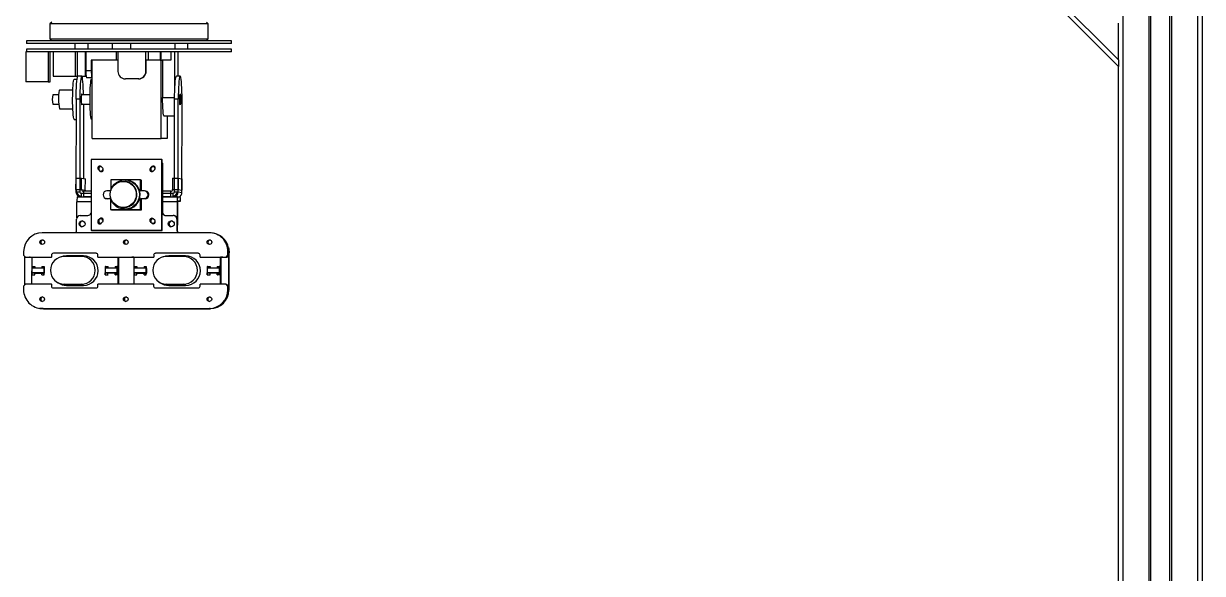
# Model space of a CAD drawing. Header units: millimetres. Extents: x 0 to 597, y 0 to 420.
# Drawn here: x 174.5 to 216.66, y 290.13 to 309.8 of the extents above; entities that cross this region are included whole.
import ezdxf

# ---------------------------------------------------------------- set-up
doc = ezdxf.new("R2010")
doc.units = ezdxf.units.MM

msp = doc.modelspace()

# ---------------------------------------------------------------- linework, layer by layer
at = {"color": 8, "linetype": 'Continuous', "lineweight": 25}
for p, q in [((213.824, 271.555), (213.824, 334.388)), ((216.491, 271.555), (216.491, 334.388)), ((179.467, 307.155), (179.896, 307.155)), ((176.552, 303.6), (176.567, 303.597)), ((176.636, 303.6), (176.651, 303.597)), ((179.759, 303.6), (179.774, 303.597)), ((179.843, 303.6), (179.858, 303.597)), ((176.915, 303.417), (176.403, 303.417)), ((179.991, 303.417), (179.46, 303.417)), ((175.504, 301.512), (175.494, 301.514)), ((175.561, 301.581), (175.571, 301.579)), ((177.099, 301.579), (177.089, 301.581)), ((179.159, 301.512), (179.149, 301.514)), ((179.215, 301.581), (179.225, 301.579)), ((180.754, 301.579), (180.744, 301.581)), ((175.493, 300.407), (175.503, 300.406)), ((179.147, 300.407), (179.158, 300.406))]:
    msp.add_line(p, q, dxfattribs=at)
at = {"color": 7, "linetype": 'Continuous', "lineweight": 25}
for p, q in [((214.751, 271.555), (214.751, 334.388)), ((214.817, 271.555), (214.817, 334.388)), ((215.497, 271.555), (215.497, 334.388)), ((215.564, 271.555), (215.564, 334.388)), ((216.657, 271.555), (216.657, 334.388)), ((213.657, 308.267), (190.536, 331.388)), ((213.657, 308.502), (190.772, 331.388)), ((175.502, 309.855), (175.435, 309.788)), ((175.435, 309.788), (175.435, 309.255)), ((180.876, 309.788), (175.435, 309.788)), ((181.102, 309.788), (180.876, 309.788)), ((181.102, 309.788), (181.035, 309.855)), ((181.102, 309.255), (181.102, 309.788)), ((213.657, 308.502), (213.657, 309.813)), ((174.602, 309.188), (174.602, 309.088)), ((180.861, 309.188), (174.602, 309.188)), ((180.861, 309.088), (174.602, 309.088)), ((175.435, 309.255), (175.502, 309.188)), ((175.435, 309.255), (180.876, 309.255)), ((176.335, 309.088), (176.335, 308.888)), ((176.801, 308.888), (176.801, 309.088)), ((177.666, 309.088), (177.666, 308.888)), ((178.333, 308.888), (178.333, 309.088)), ((178.335, 308.888), (178.335, 309.088)), ((179.902, 309.088), (179.902, 308.888)), ((180.369, 308.888), (180.369, 309.088)), ((181.935, 309.188), (180.861, 309.188)), ((181.935, 309.088), (180.861, 309.088)), ((180.876, 309.255), (181.102, 309.255)), ((181.035, 309.188), (181.102, 309.255)), ((181.935, 309.088), (181.935, 309.188)), ((174.603, 308.788), (174.581, 308.788)), ((174.581, 308.788), (174.581, 307.721)), ((174.602, 308.888), (174.602, 308.788)), ((177.973, 308.888), (174.602, 308.888)), ((175.56, 308.788), (174.603, 308.788)), ((175.379, 308.788), (175.379, 307.721)), ((175.443, 307.721), (175.443, 308.788)), ((175.56, 308.788), (175.56, 307.921)), ((175.568, 308.788), (175.56, 308.788)), ((177.973, 308.788), (175.568, 308.788)), ((176.357, 307.921), (176.357, 308.788)), ((176.421, 307.921), (176.421, 308.788)), ((176.709, 307.921), (176.709, 308.788)), ((176.72, 308.788), (176.72, 308.121)), ((177.816, 308.488), (177.816, 308.788)), ((177.872, 308.788), (177.872, 308.088)), ((181.935, 308.888), (177.973, 308.888)), ((181.935, 308.788), (177.973, 308.788)), ((178.868, 308.088), (178.868, 308.788)), ((178.874, 308.488), (178.874, 308.788)), ((178.946, 308.788), (178.946, 308.488)), ((179.378, 308.788), (179.378, 308.488)), ((179.407, 308.788), (179.407, 308.488)), ((179.766, 308.788), (179.766, 308.488)), ((179.899, 308.788), (179.899, 307.356)), ((180.013, 308.788), (180.013, 307.921)), ((181.935, 308.788), (181.935, 308.888)), ((176.919, 308.488), (176.919, 308.121)), ((177.816, 308.488), (176.919, 308.488)), ((176.953, 305.688), (176.953, 308.488)), ((177.872, 308.488), (177.816, 308.488)), ((178.946, 308.488), (178.874, 308.488)), ((178.88, 308.088), (178.88, 308.488)), ((179.378, 308.488), (178.946, 308.488)), ((179.378, 308.488), (179.378, 308.488)), ((179.378, 308.488), (179.411, 308.488)), ((179.411, 305.688), (179.411, 308.488)), ((179.411, 308.488), (179.452, 308.488)), ((179.766, 308.488), (179.452, 308.488)), ((179.467, 308.488), (179.467, 307.155)), ((213.657, 308.502), (213.657, 308.267)), ((213.657, 271.555), (213.657, 308.267)), ((175.56, 307.921), (176.357, 307.921)), ((176.407, 307.805), (176.308, 307.805)), ((176.357, 307.921), (176.421, 307.921)), ((176.421, 307.921), (176.441, 307.921)), ((176.574, 307.921), (176.441, 307.921)), ((176.574, 307.921), (176.709, 307.921)), ((176.709, 307.921), (176.727, 307.921)), ((176.72, 308.121), (176.919, 308.121)), ((176.941, 307.855), (176.741, 307.855)), ((176.953, 307.821), (176.933, 307.821)), ((176.953, 307.855), (176.941, 307.855)), ((178.603, 307.821), (178.138, 307.821)), ((178.614, 307.821), (178.603, 307.821)), ((178.868, 308.088), (178.88, 308.088)), ((180.096, 307.921), (179.963, 307.921)), ((175.379, 307.721), (174.581, 307.721)), ((175.379, 307.721), (175.443, 307.721)), ((175.77, 307.411), (175.777, 307.421)), ((176.257, 307.421), (175.777, 307.421)), ((175.753, 307.255), (175.537, 307.255)), ((176.374, 307.099), (176.37, 303.782)), ((176.507, 307.099), (176.374, 307.099)), ((176.507, 307.099), (176.503, 303.782)), ((176.875, 307.255), (176.565, 307.255)), ((179.892, 303.782), (179.896, 307.099)), ((180.029, 307.099), (179.896, 307.099)), ((180.025, 303.782), (180.029, 307.099)), ((180.159, 303.759), (180.163, 307.076)), ((175.537, 306.921), (175.753, 306.921)), ((175.777, 306.755), (176.257, 306.755)), ((176.565, 306.921), (176.875, 306.921)), ((176.641, 306.921), (176.638, 304.255)), ((176.308, 306.371), (176.373, 306.371)), ((176.933, 306.355), (176.953, 306.355)), ((179.895, 306.488), (179.521, 306.488)), ((179.637, 306.488), (179.637, 305.688)), ((176.953, 305.688), (179.411, 305.688)), ((179.637, 305.688), (179.411, 305.688)), ((176.917, 304.936), (176.914, 302.403)), ((179.442, 304.936), (176.917, 304.936)), ((179.439, 302.403), (179.442, 304.936)), ((179.442, 304.936), (179.451, 304.935)), ((179.448, 302.402), (179.451, 304.935)), ((177.171, 304.577), (177.223, 304.525)), ((177.18, 304.575), (177.171, 304.577)), ((177.174, 304.601), (177.178, 304.578)), ((177.18, 304.575), (177.231, 304.524)), ((177.231, 304.524), (177.223, 304.525)), ((177.326, 304.629), (177.275, 304.681)), ((179.084, 304.681), (179.032, 304.629)), ((179.04, 304.627), (179.032, 304.629)), ((179.038, 304.624), (179.035, 304.601)), ((179.092, 304.679), (179.04, 304.627)), ((179.092, 304.679), (179.084, 304.681)), ((179.135, 304.525), (179.187, 304.577)), ((179.45, 304.801), (179.449, 303.068)), ((179.461, 304.8), (179.45, 304.801)), ((179.461, 304.8), (179.459, 303.066)), ((176.37, 303.866), (176.371, 304.266)), ((176.371, 304.266), (176.57, 304.266)), ((176.57, 303.866), (176.57, 304.266)), ((176.57, 304.266), (176.705, 304.243)), ((176.704, 303.843), (176.705, 304.243)), ((177.611, 304.209), (177.611, 303.823)), ((178.674, 304.209), (177.611, 304.209)), ((178.164, 304.146), (178.14, 304.15)), ((178.23, 304.192), (178.2, 304.197)), ((178.674, 303.816), (178.674, 304.209)), ((178.674, 304.209), (178.71, 304.203)), ((178.71, 303.816), (178.71, 304.203)), ((179.826, 304.266), (180.025, 304.266)), ((179.826, 304.266), (179.826, 303.866)), ((180.025, 304.266), (180.025, 303.866)), ((180.025, 304.266), (180.16, 304.243)), ((180.16, 304.243), (180.159, 303.843)), ((176.37, 303.866), (176.57, 303.866)), ((176.37, 303.782), (176.503, 303.782)), ((176.418, 303.597), (176.915, 303.597)), ((176.521, 303.602), (176.551, 303.597)), ((176.552, 303.733), (176.552, 303.6)), ((176.552, 303.733), (176.916, 303.733)), ((176.552, 303.6), (176.915, 303.6)), ((176.57, 303.866), (176.704, 303.843)), ((176.636, 303.8), (176.636, 303.6)), ((176.916, 303.8), (176.636, 303.8)), ((176.915, 303.6), (176.636, 303.6)), ((177.609, 303.816), (177.478, 303.816)), ((178.807, 303.816), (178.674, 303.816)), ((178.866, 303.808), (178.83, 303.814)), ((179.759, 303.8), (179.46, 303.8)), ((179.46, 303.733), (179.843, 303.733)), ((179.759, 303.6), (179.46, 303.6)), ((179.46, 303.6), (179.843, 303.6)), ((179.46, 303.597), (180.006, 303.597)), ((179.759, 303.6), (179.759, 303.8)), ((179.826, 303.866), (180.025, 303.866)), ((179.843, 303.6), (179.843, 303.733)), ((179.892, 303.782), (180.025, 303.782)), ((180.006, 303.464), (180.006, 303.597)), ((180.11, 303.579), (180.006, 303.597)), ((180.025, 303.866), (180.159, 303.843)), ((180.025, 303.782), (180.159, 303.759)), ((180.11, 303.446), (180.11, 303.579)), ((180.11, 303.446), (180.11, 303.579)), ((180.11, 303.579), (180.11, 303.579)), ((176.402, 302.854), (176.403, 303.417)), ((177.454, 303.538), (177.49, 303.532)), ((177.477, 303.536), (177.61, 303.536)), ((177.513, 303.53), (177.477, 303.536)), ((177.513, 303.53), (177.49, 303.532)), ((177.61, 303.53), (177.513, 303.53)), ((177.61, 303.536), (177.61, 303.143)), ((177.61, 303.143), (178.673, 303.143)), ((177.61, 303.143), (177.646, 303.136)), ((177.983, 303.23), (178.006, 303.226)), ((178.024, 303.165), (178.054, 303.16)), ((178.673, 303.536), (178.806, 303.536)), ((178.673, 303.143), (178.673, 303.536)), ((178.709, 303.53), (178.673, 303.536)), ((178.673, 303.143), (178.709, 303.136)), ((178.842, 303.53), (178.709, 303.53)), ((178.709, 303.136), (178.709, 303.53)), ((178.842, 303.53), (178.806, 303.536)), ((179.991, 303.417), (179.99, 302.633)), ((180.002, 303.415), (179.991, 303.417)), ((180.002, 303.415), (180.001, 302.631)), ((180.11, 303.446), (180.006, 303.464)), ((176.391, 302.402), (176.392, 302.802)), ((176.525, 302.935), (176.79, 302.935)), ((177.221, 302.814), (177.169, 302.762)), ((177.178, 302.761), (177.169, 302.762)), ((177.175, 302.757), (177.172, 302.735)), ((177.23, 302.813), (177.178, 302.761)), ((177.23, 302.813), (177.221, 302.814)), ((177.646, 303.136), (178.709, 303.136)), ((179.033, 302.735), (179.036, 302.711)), ((179.185, 302.762), (179.133, 302.814)), ((179.449, 303.068), (179.459, 303.066)), ((179.581, 302.935), (179.847, 302.935)), ((179.88, 302.931), (179.869, 302.933)), ((179.98, 302.802), (179.979, 302.402)), ((179.991, 302.8), (179.98, 302.802)), ((179.991, 302.8), (179.99, 302.4)), ((181.143, 302.314), (175.163, 302.314)), ((176.914, 302.403), (176.923, 302.402)), ((176.914, 302.403), (179.439, 302.403)), ((176.923, 302.402), (179.448, 302.402)), ((177.272, 302.659), (177.324, 302.71)), ((179.03, 302.71), (179.081, 302.659)), ((179.038, 302.709), (179.03, 302.71)), ((179.038, 302.709), (179.09, 302.657)), ((179.09, 302.657), (179.081, 302.659)), ((179.439, 302.403), (179.448, 302.402)), ((179.979, 302.402), (179.99, 302.4)), ((179.99, 302.633), (180.001, 302.631)), ((181.287, 302.299), (181.255, 302.304)), ((174.497, 301.647), (174.497, 301.514)), ((174.497, 301.514), (174.564, 301.447)), ((174.53, 301.481), (174.528, 300.44)), ((175.494, 301.514), (175.494, 301.447)), ((177.089, 301.581), (175.561, 301.581)), ((175.892, 301.469), (175.825, 301.45)), ((176.032, 301.488), (175.958, 301.468)), ((176.562, 301.468), (175.958, 301.468)), ((176.637, 301.488), (176.032, 301.488)), ((176.637, 301.488), (176.562, 301.468)), ((177.155, 301.447), (177.155, 301.514)), ((179.149, 301.514), (179.149, 301.447)), ((180.744, 301.581), (179.215, 301.581)), ((179.546, 301.469), (179.48, 301.45)), ((179.687, 301.488), (179.612, 301.468)), ((180.217, 301.468), (179.612, 301.468)), ((180.292, 301.488), (179.687, 301.488)), ((180.292, 301.488), (180.217, 301.468)), ((180.81, 301.447), (180.81, 301.514)), ((181.74, 301.447), (181.807, 301.514)), ((181.839, 301.508), (181.772, 301.442)), ((181.807, 301.514), (181.807, 301.647)), ((181.839, 301.642), (181.807, 301.647)), ((181.807, 301.514), (181.839, 301.508)), ((181.838, 300.268), (181.839, 301.602)), ((181.839, 301.508), (181.839, 301.642)), ((181.85, 301.6), (181.839, 301.602)), ((181.848, 300.267), (181.85, 301.6)), ((174.564, 301.447), (175.494, 301.447)), ((174.564, 301.447), (174.596, 301.442)), ((174.596, 301.442), (174.729, 301.442)), ((174.729, 301.442), (174.707, 301.445)), ((174.707, 301.445), (174.787, 301.445)), ((174.732, 301.445), (174.729, 301.442)), ((174.787, 301.445), (174.785, 300.474)), ((174.792, 301.108), (174.791, 301.045)), ((174.791, 301.045), (174.791, 300.878)), ((174.792, 301.108), (174.805, 301.108)), ((174.805, 301.108), (174.805, 301.046)), ((174.897, 301.106), (174.897, 301.047)), ((175.151, 301.106), (175.151, 301.047)), ((175.217, 301.108), (175.217, 301.046)), ((175.217, 301.108), (175.23, 301.108)), ((175.23, 301.108), (175.23, 301.045)), ((175.231, 301.108), (175.23, 301.108)), ((175.23, 300.878), (175.23, 301.045)), ((175.245, 301.042), (175.23, 301.045)), ((175.231, 301.045), (175.231, 301.108)), ((175.244, 300.876), (175.245, 301.042)), ((175.504, 301.445), (175.494, 301.447)), ((177.155, 301.447), (179.149, 301.447)), ((177.155, 301.447), (177.165, 301.445)), ((177.409, 301.045), (177.409, 300.878)), ((177.423, 301.108), (177.41, 301.108)), ((177.41, 301.108), (177.41, 301.045)), ((177.423, 301.108), (177.423, 301.046)), ((177.515, 301.106), (177.515, 301.047)), ((177.769, 301.106), (177.769, 301.047)), ((177.835, 301.108), (177.835, 301.046)), ((177.848, 301.108), (177.835, 301.108)), ((177.848, 301.108), (177.848, 301.045)), ((177.848, 301.108), (177.849, 301.108)), ((177.848, 300.878), (177.848, 301.045)), ((177.863, 301.042), (177.848, 301.045)), ((177.849, 301.045), (177.849, 301.108)), ((177.862, 300.876), (177.863, 301.042)), ((177.882, 300.474), (177.883, 301.445)), ((177.884, 301.445), (177.963, 301.445)), ((177.904, 300.474), (177.905, 301.445)), ((177.963, 301.445), (177.985, 301.442)), ((177.985, 301.442), (178.384, 301.442)), ((178.384, 301.442), (178.362, 301.445)), ((178.441, 301.445), (178.362, 301.445)), ((178.387, 301.445), (178.384, 301.442)), ((178.441, 301.445), (178.44, 300.474)), ((178.445, 301.045), (178.445, 300.878)), ((178.446, 301.108), (178.46, 301.108)), ((178.446, 301.108), (178.446, 301.045)), ((178.46, 301.108), (178.459, 301.046)), ((178.552, 301.106), (178.552, 301.047)), ((178.806, 301.106), (178.805, 301.047)), ((178.872, 301.108), (178.871, 301.046)), ((178.872, 301.108), (178.885, 301.108)), ((178.885, 301.045), (178.886, 301.108)), ((178.885, 301.108), (178.885, 301.045)), ((178.886, 301.108), (178.885, 301.108)), ((178.885, 300.878), (178.885, 301.045)), ((178.899, 301.042), (178.885, 301.045)), ((178.899, 300.876), (178.899, 301.042)), ((179.159, 301.445), (179.149, 301.447)), ((180.81, 301.447), (181.74, 301.447)), ((180.81, 301.447), (180.82, 301.445)), ((181.064, 301.045), (181.063, 300.878)), ((181.078, 301.108), (181.064, 301.108)), ((181.064, 301.108), (181.064, 301.045)), ((181.078, 301.108), (181.078, 301.046)), ((181.17, 301.106), (181.17, 301.047)), ((181.424, 301.106), (181.424, 301.047)), ((181.49, 301.108), (181.49, 301.046)), ((181.503, 301.108), (181.49, 301.108)), ((181.503, 301.108), (181.503, 301.045)), ((181.503, 301.108), (181.504, 301.108)), ((181.503, 300.878), (181.503, 301.045)), ((181.517, 301.042), (181.503, 301.045)), ((181.504, 301.045), (181.504, 301.108)), ((181.517, 300.876), (181.517, 301.042)), ((181.537, 300.474), (181.538, 301.445)), ((181.618, 301.445), (181.538, 301.445)), ((181.559, 300.474), (181.56, 301.445)), ((181.618, 301.445), (181.64, 301.442)), ((181.64, 301.442), (181.772, 301.442)), ((181.772, 301.442), (181.74, 301.447)), ((174.791, 300.878), (174.805, 300.878)), ((174.791, 300.815), (174.791, 300.878)), ((174.791, 300.815), (174.805, 300.815)), ((174.805, 300.815), (174.805, 300.878)), ((174.897, 300.812), (174.889, 300.812)), ((174.897, 300.876), (175.151, 300.876)), ((174.897, 300.812), (174.897, 300.876)), ((175.15, 300.812), (175.151, 300.876)), ((175.16, 300.812), (175.15, 300.812)), ((175.216, 300.815), (175.217, 300.878)), ((175.216, 300.815), (175.23, 300.815)), ((175.217, 300.878), (175.23, 300.878)), ((175.23, 300.814), (175.231, 300.878)), ((175.244, 300.876), (175.23, 300.878)), ((175.231, 300.878), (175.23, 300.878)), ((175.23, 300.815), (175.23, 300.878)), ((175.231, 300.876), (175.244, 300.876)), ((177.423, 300.878), (177.409, 300.878)), ((177.409, 300.815), (177.409, 300.878)), ((177.423, 300.815), (177.409, 300.815)), ((177.423, 300.815), (177.423, 300.878)), ((177.508, 300.812), (177.515, 300.812)), ((177.769, 300.876), (177.515, 300.876)), ((177.515, 300.812), (177.515, 300.876)), ((177.769, 300.812), (177.769, 300.876)), ((177.769, 300.812), (177.778, 300.812)), ((177.848, 300.878), (177.835, 300.878)), ((177.835, 300.815), (177.835, 300.878)), ((177.848, 300.815), (177.835, 300.815)), ((177.848, 300.878), (177.849, 300.878)), ((177.862, 300.876), (177.848, 300.878)), ((177.848, 300.815), (177.848, 300.878)), ((177.849, 300.814), (177.849, 300.878)), ((177.862, 300.876), (177.849, 300.876)), ((178.446, 300.878), (178.459, 300.878)), ((178.446, 300.815), (178.446, 300.878)), ((178.446, 300.815), (178.459, 300.815)), ((178.459, 300.815), (178.459, 300.878)), ((178.551, 300.812), (178.544, 300.812)), ((178.551, 300.812), (178.552, 300.876)), ((178.552, 300.876), (178.805, 300.876)), ((178.805, 300.812), (178.805, 300.876)), ((178.814, 300.812), (178.805, 300.812)), ((178.871, 300.878), (178.885, 300.878)), ((178.871, 300.815), (178.871, 300.878)), ((178.871, 300.815), (178.884, 300.815)), ((178.884, 300.815), (178.885, 300.878)), ((178.885, 300.814), (178.885, 300.878)), ((178.899, 300.876), (178.885, 300.878)), ((178.885, 300.878), (178.885, 300.878)), ((178.885, 300.876), (178.899, 300.876)), ((181.077, 300.878), (181.064, 300.878)), ((181.064, 300.815), (181.064, 300.878)), ((181.077, 300.815), (181.064, 300.815)), ((181.077, 300.815), (181.077, 300.878)), ((181.162, 300.812), (181.17, 300.812)), ((181.423, 300.876), (181.17, 300.876)), ((181.17, 300.812), (181.17, 300.876)), ((181.423, 300.812), (181.423, 300.876)), ((181.423, 300.812), (181.432, 300.812)), ((181.503, 300.878), (181.489, 300.878)), ((181.489, 300.815), (181.489, 300.878)), ((181.503, 300.815), (181.489, 300.815)), ((181.503, 300.814), (181.503, 300.878)), ((181.503, 300.878), (181.503, 300.878)), ((181.517, 300.876), (181.503, 300.878)), ((181.503, 300.815), (181.503, 300.878)), ((181.517, 300.876), (181.503, 300.876)), ((174.563, 300.474), (174.496, 300.407)), ((174.496, 300.407), (174.496, 300.274)), ((175.493, 300.474), (174.563, 300.474)), ((175.493, 300.474), (175.493, 300.407)), ((175.493, 300.474), (175.503, 300.472)), ((175.559, 300.341), (177.087, 300.341)), ((175.674, 300.564), (175.73, 300.525)), ((175.957, 300.475), (176.561, 300.475)), ((176.031, 300.43), (175.957, 300.475)), ((176.031, 300.43), (176.636, 300.43)), ((176.636, 300.43), (176.561, 300.475)), ((177.154, 300.407), (177.154, 300.474)), ((179.148, 300.474), (177.154, 300.474)), ((179.148, 300.474), (179.147, 300.407)), ((179.148, 300.474), (179.158, 300.472)), ((179.214, 300.341), (180.742, 300.341)), ((179.329, 300.564), (179.385, 300.525)), ((179.611, 300.475), (180.216, 300.475)), ((179.686, 300.43), (179.611, 300.475)), ((179.686, 300.43), (180.291, 300.43)), ((180.291, 300.43), (180.216, 300.475)), ((180.809, 300.407), (180.809, 300.474)), ((181.739, 300.474), (180.809, 300.474)), ((181.805, 300.407), (181.739, 300.474)), ((181.739, 300.474), (181.771, 300.468)), ((181.771, 300.468), (181.838, 300.402)), ((181.805, 300.274), (181.805, 300.407)), ((181.838, 300.402), (181.805, 300.407)), ((181.805, 300.274), (181.838, 300.268)), ((181.838, 300.268), (181.838, 300.402)), ((181.838, 300.268), (181.848, 300.267)), ((175.048, 299.617), (175.08, 299.611)), ((175.08, 299.611), (175.091, 299.609)), ((175.192, 299.602), (175.08, 299.611)), ((175.203, 299.6), (175.091, 299.609)), ((175.16, 299.607), (181.14, 299.607)), ((175.16, 299.607), (175.192, 299.602)), ((175.192, 299.602), (181.172, 299.602)), ((175.192, 299.602), (175.203, 299.6)), ((175.203, 299.6), (181.183, 299.6)), ((181.172, 299.602), (181.14, 299.607)), ((181.183, 299.6), (181.172, 299.602))]:
    msp.add_line(p, q, dxfattribs=at)
at = {"color": 7, "linetype": 'Continuous', "lineweight": 25, "flags": 128}
for points in [[(176.308, 306.371), (176.301, 306.377), (176.291, 306.405), (176.281, 306.457), (176.272, 306.53), (176.264, 306.622), (176.258, 306.73), (176.254, 306.851), (176.251, 306.979), (176.25, 307.111), (176.252, 307.242), (176.255, 307.368), (176.26, 307.485), (176.267, 307.588), (176.275, 307.673), (176.284, 307.739), (176.294, 307.783)], [(176.294, 307.783), (176.305, 307.803), (176.308, 307.805)], [(176.374, 307.099), (176.375, 307.244), (176.378, 307.384), (176.383, 307.514), (176.39, 307.632), (176.399, 307.734), (176.408, 307.815), (176.419, 307.875), (176.43, 307.91), (176.441, 307.921)], [(176.64, 307.255), (176.638, 307.362), (176.633, 307.495), (176.626, 307.615), (176.618, 307.719), (176.608, 307.804), (176.598, 307.867), (176.587, 307.906), (176.575, 307.921), (176.563, 307.91), (176.552, 307.875), (176.541, 307.815), (176.532, 307.734), (176.523, 307.632), (176.516, 307.514), (176.511, 307.384), (176.508, 307.244), (176.507, 307.099)], [(176.933, 306.355), (176.922, 306.366), (176.912, 306.401), (176.903, 306.458), (176.894, 306.536), (176.887, 306.631), (176.881, 306.74), (176.877, 306.861), (176.874, 306.989), (176.874, 307.121), (176.875, 307.251), (176.878, 307.376), (176.883, 307.492), (176.89, 307.595), (176.898, 307.681), (176.907, 307.749), (176.917, 307.795), (176.928, 307.818), (176.933, 307.821)], [(179.896, 307.099), (179.897, 307.244), (179.9, 307.384), (179.905, 307.514), (179.912, 307.632), (179.92, 307.734), (179.93, 307.815), (179.941, 307.875), (179.952, 307.91), (179.963, 307.921)], [(180.163, 307.076), (180.162, 307.221), (180.159, 307.362), (180.155, 307.495), (180.148, 307.615), (180.14, 307.719), (180.13, 307.804), (180.12, 307.867), (180.108, 307.906), (180.097, 307.921), (180.085, 307.91), (180.074, 307.875), (180.063, 307.815), (180.053, 307.734), (180.045, 307.632), (180.038, 307.514), (180.033, 307.384), (180.03, 307.244), (180.029, 307.099)], [(176.574, 307.288), (176.569, 307.277), (176.564, 307.243), (176.56, 307.19), (176.558, 307.125), (176.558, 307.056), (176.56, 306.99), (176.563, 306.936), (176.568, 306.901), (176.574, 306.888), (176.579, 306.899), (176.583, 306.921)], [(176.583, 307.255), (176.58, 307.275), (176.574, 307.288)], [(179.521, 306.488), (179.511, 306.501), (179.501, 306.539), (179.491, 306.6), (179.483, 306.683), (179.476, 306.784), (179.471, 306.899), (179.468, 307.024), (179.467, 307.155)], [(180.096, 306.888), (180.09, 306.901), (180.085, 306.936), (180.082, 306.99), (180.08, 307.056), (180.08, 307.125), (180.082, 307.19), (180.086, 307.243), (180.091, 307.277), (180.096, 307.288), (180.102, 307.275), (180.106, 307.239), (180.11, 307.185), (180.112, 307.12), (180.112, 307.05), (180.11, 306.985), (180.106, 306.933), (180.101, 306.899), (180.096, 306.888)], [(177.185, 304.6), (177.191, 304.568), (177.195, 304.561)], [(177.229, 304.526), (177.236, 304.523), (177.249, 304.519)], [(177.231, 304.524), (177.255, 304.508), (177.267, 304.504)], [(179.061, 304.648), (179.052, 304.631), (179.046, 304.6)], [(177.199, 302.782), (177.189, 302.765), (177.183, 302.733)], [(179.044, 302.733), (179.05, 302.701), (179.053, 302.694)], [(179.088, 302.659), (179.095, 302.656), (179.107, 302.652)], [(179.09, 302.657), (179.114, 302.641), (179.125, 302.638)], [(180.001, 302.631), (179.997, 302.592), (179.99, 302.566)], [(176.032, 301.488), (175.915, 301.475), (175.892, 301.469)], [(179.687, 301.488), (179.57, 301.475), (179.546, 301.469)], [(181.823, 301.787), (181.837, 301.73), (181.85, 301.6)], [(175.017, 300.877), (175.047, 300.877), (175.072, 300.877), (175.087, 300.878), (175.09, 300.878), (175.082, 300.878), (175.062, 300.879), (175.035, 300.879), (175.004, 300.879), (174.974, 300.879), (174.95, 300.879), (174.934, 300.878), (174.931, 300.878), (174.939, 300.878), (174.959, 300.877), (174.986, 300.877), (175.017, 300.877)], [(175.15, 300.812), (175.167, 300.813), (175.181, 300.813), (175.193, 300.813), (175.203, 300.813), (175.21, 300.814), (175.215, 300.814), (175.217, 300.814), (175.216, 300.815)], [(175.16, 300.812), (175.177, 300.813), (175.192, 300.813), (175.205, 300.813), (175.215, 300.813), (175.223, 300.814), (175.228, 300.814), (175.23, 300.814), (175.23, 300.815)], [(177.622, 300.879), (177.592, 300.879), (177.568, 300.879), (177.553, 300.878), (177.549, 300.878), (177.557, 300.878), (177.577, 300.877), (177.604, 300.877), (177.635, 300.877), (177.665, 300.877), (177.69, 300.877), (177.705, 300.878), (177.708, 300.878), (177.7, 300.878), (177.68, 300.879), (177.653, 300.879), (177.622, 300.879)], [(177.835, 300.815), (177.835, 300.814), (177.833, 300.814), (177.828, 300.814), (177.821, 300.813), (177.811, 300.813), (177.799, 300.813), (177.785, 300.813), (177.769, 300.812)], [(177.848, 300.815), (177.848, 300.814), (177.846, 300.814), (177.841, 300.814), (177.833, 300.813), (177.823, 300.813), (177.81, 300.813), (177.795, 300.813), (177.778, 300.812)], [(178.672, 300.877), (178.702, 300.877), (178.726, 300.877), (178.741, 300.878), (178.745, 300.878), (178.736, 300.878), (178.717, 300.879), (178.69, 300.879), (178.659, 300.879), (178.629, 300.879), (178.604, 300.879), (178.589, 300.878), (178.586, 300.878), (178.594, 300.878), (178.613, 300.877), (178.641, 300.877), (178.672, 300.877)], [(178.805, 300.812), (178.821, 300.813), (178.836, 300.813), (178.848, 300.813), (178.858, 300.813), (178.865, 300.814), (178.87, 300.814), (178.872, 300.814), (178.871, 300.815)], [(178.814, 300.812), (178.832, 300.813), (178.847, 300.813), (178.86, 300.813), (178.87, 300.813), (178.878, 300.814), (178.883, 300.814), (178.885, 300.814), (178.884, 300.815)], [(181.277, 300.879), (181.247, 300.879), (181.222, 300.879), (181.207, 300.878), (181.204, 300.878), (181.212, 300.878), (181.232, 300.877), (181.259, 300.877), (181.29, 300.877), (181.32, 300.877), (181.344, 300.877), (181.36, 300.878), (181.363, 300.878), (181.355, 300.878), (181.335, 300.879), (181.308, 300.879), (181.277, 300.879)], [(181.489, 300.815), (181.49, 300.814), (181.488, 300.814), (181.483, 300.814), (181.476, 300.813), (181.466, 300.813), (181.454, 300.813), (181.44, 300.813), (181.423, 300.812)], [(181.503, 300.815), (181.503, 300.814), (181.501, 300.814), (181.496, 300.814), (181.488, 300.813), (181.478, 300.813), (181.465, 300.813), (181.45, 300.813), (181.432, 300.812)]]:
    msp.add_lwpolyline(points, dxfattribs=at)
at = {"color": 7, "linetype": 'Continuous', "lineweight": 25}
for centre, radius in [((178.114, 303.681), 0.523), ((178.062, 303.689), 0.466), ((176.591, 302.635), 0.107), ((179.78, 302.635), 0.107), ((175.162, 301.98), 0.0832), ((178.153, 301.98), 0.0832), ((181.143, 301.98), 0.0832), ((175.16, 299.941), 0.0832), ((178.15, 299.941), 0.0832), ((181.14, 299.941), 0.0832)]:
    msp.add_circle(centre, radius, dxfattribs=at)
for centre, radius, start, end in [((177.562, 308.055), 0.844, 175.5002, 193.728), ((177.761, 308.055), 0.844, 175.5002, 193.728), ((176.844, 307.905), 0.109, 332.5513, 358.4452), ((178.138, 308.087), 0.266, 179.904, 269.9078), ((178.602, 308.087), 0.266, 270.0907, 0.094), ((178.614, 308.087), 0.266, 270.0907, 0.094), ((177.61, 307.101), 1.866, 170.4337, 190.7061), ((176.362, 307.088), 0.841, 168.5752, 191.4248), ((179.329, 304.8), 0.132, 359.7963, 23.2465), ((177.223, 304.629), 0.0733, 45.1136, 225.0007), ((177.232, 304.627), 0.0734, 83.9138, 224.8878), ((177.258, 304.602), 0.0832, 80.414, 180.0553), ((177.268, 304.6), 0.0833, 85.9549, 180.0337), ((177.275, 304.577), 0.0733, 225.1135, 45.0052), ((177.257, 304.601), 0.0833, 252.7963, 8.5051), ((179.083, 304.577), 0.0732, 134.8342, 314.9238), ((179.092, 304.575), 0.0733, 134.9408, 256.7607), ((179.118, 304.601), 0.083, 179.7872, 276.9117), ((179.129, 304.599), 0.0831, 179.8339, 256.4841), ((179.129, 304.6), 0.083, 84.1136, 125.8999), ((179.135, 304.629), 0.0732, 314.8301, 134.9234), ((179.144, 304.628), 0.0731, 83.7821, 135.082), ((179.118, 304.602), 0.0831, 357.0078, 106.2339), ((178.084, 303.686), 0.467, 260.4531, 80.1702), ((178.141, 303.676), 0.523, 260.4582, 80.165), ((176.636, 303.866), 0.266, 179.8283, 269.9218), ((176.552, 303.782), 0.182, 179.8343, 269.9181), ((176.95, 303.462), 0.549, 165.7959, 184.7195), ((176.552, 303.782), 0.049, 179.8225, 269.9266), ((176.636, 303.866), 0.0665, 179.8482, 269.9053), ((176.771, 303.843), 0.0667, 179.9027, 220.8115), ((177.478, 303.676), 0.14, 90.0814, 269.7885), ((178.806, 303.676), 0.14, 270.0857, 89.7907), ((178.842, 303.67), 0.14, 270.104, 80.144), ((179.758, 303.866), 0.267, 270.1033, 0.0164), ((179.759, 303.866), 0.0666, 270.1048, 0.0183), ((179.843, 303.782), 0.182, 270.103, 0.0144), ((179.843, 303.782), 0.0491, 270.1166, 0.004), ((180.539, 303.462), 0.549, 165.8007, 184.7148), ((179.977, 303.759), 0.183, 292.3693, 359.9796), ((180.149, 303.428), 0.147, 165.7584, 184.7486), ((180.029, 304.609), 1.166, 268.7311, 273.9862), ((176.525, 302.802), 0.133, 90.0945, 180.0183), ((176.602, 302.633), 0.107, 83.3889, 257.2325), ((176.613, 302.631), 0.107, 86.3391, 254.2826), ((176.79, 303.068), 0.133, 270.0624, 339.3279), ((177.221, 302.71), 0.0732, 134.8328, 314.9296), ((177.23, 302.709), 0.0733, 134.953, 256.7484), ((177.255, 302.735), 0.083, 179.7931, 276.9058), ((177.266, 302.733), 0.0831, 179.8236, 256.4998), ((177.266, 302.734), 0.0828, 84.067, 125.9466), ((177.273, 302.762), 0.0732, 314.8213, 134.9322), ((177.281, 302.761), 0.073, 83.7498, 135.1143), ((177.255, 302.735), 0.0831, 355.9861, 106.2791), ((179.082, 302.762), 0.0733, 45.1077, 225.0066), ((179.09, 302.761), 0.0734, 83.9084, 224.905), ((179.116, 302.735), 0.0832, 80.4196, 180.0497), ((179.127, 302.733), 0.0832, 85.9317, 180.0569), ((179.133, 302.711), 0.0733, 225.1077, 45.0066), ((179.116, 302.735), 0.0833, 252.7746, 15.0349), ((179.581, 303.068), 0.133, 179.8244, 269.9223), ((179.592, 303.066), 0.133, 179.8431, 257.8994), ((179.791, 302.633), 0.107, 83.3838, 257.2376), ((179.802, 302.631), 0.107, 86.3336, 254.2881), ((179.847, 302.802), 0.133, 359.8346, 89.9223), ((179.858, 302.8), 0.133, 359.8523, 80.241), ((175.164, 301.647), 0.666, 90.1023, 180.016), ((176.258, 302.402), 0.134, 318.8507, 359.9588), ((180.113, 302.401), 0.133, 179.9131, 221.0591), ((180.124, 302.4), 0.133, 179.916, 220.0145), ((181.142, 301.649), 0.665, 359.8337, 89.9192), ((181.174, 301.644), 0.665, 359.8444, 80.244), ((175.195, 301.975), 0.0833, 91.8105, 180.0224), ((175.195, 301.975), 0.0831, 179.8331, 248.8768), ((178.185, 301.975), 0.0833, 91.9857, 180.0113), ((178.185, 301.975), 0.083, 179.7919, 248.7385), ((181.175, 301.975), 0.0833, 91.8101, 180.0115), ((181.175, 301.975), 0.0832, 179.8574, 248.8685), ((175.958, 300.972), 0.497, 90.0721, 269.7995), ((175.561, 301.514), 0.0666, 90.1116, 180.0114), ((176.561, 300.972), 0.497, 270.0721, 89.7995), ((176.635, 300.959), 0.529, 270.0723, 89.8003), ((177.089, 301.514), 0.0665, 359.8278, 89.9257), ((179.613, 300.972), 0.497, 90.0721, 269.8014), ((179.215, 301.514), 0.0666, 90.1116, 180.0114), ((180.215, 300.972), 0.497, 270.0715, 89.8001), ((180.29, 300.959), 0.529, 270.0723, 89.8003), ((180.743, 301.514), 0.0665, 359.8278, 89.9257), ((175.007, 294.763), 6.285, 87.9652, 91.9705), ((174.891, 302.739), 1.633, 266.9842, 270.2236), ((175.16, 301.985), 0.879, 269.4005, 273.7036), ((177.625, 294.764), 6.285, 87.9652, 91.9706), ((177.509, 302.739), 1.633, 266.9843, 270.2231), ((177.77, 302.268), 1.163, 269.925, 273.1791), ((178.662, 294.764), 6.284, 87.965, 91.9707), ((178.545, 302.739), 1.633, 266.9842, 270.2236), ((178.815, 301.984), 0.879, 269.3992, 273.7049), ((181.28, 294.764), 6.285, 87.965, 91.9707), ((181.164, 302.739), 1.633, 266.9843, 270.2231), ((181.425, 302.27), 1.164, 269.927, 273.1771), ((175.011, 294.984), 5.899, 87.8695, 92.1305), ((174.882, 302.545), 1.733, 266.9851, 270.2341), ((174.89, 302.509), 1.633, 266.9842, 270.2236), ((174.89, 302.454), 1.642, 266.9978, 270.2194), ((175.16, 301.755), 0.879, 269.4005, 273.7036), ((177.629, 294.984), 5.898, 87.8694, 92.1306), ((177.5, 302.547), 1.734, 266.9864, 270.2328), ((177.509, 302.508), 1.632, 266.9837, 270.2236), ((177.509, 302.454), 1.642, 266.9977, 270.22), ((177.77, 302.038), 1.163, 269.925, 273.1791), ((178.665, 294.984), 5.898, 87.8694, 92.1306), ((178.537, 302.546), 1.734, 266.9857, 270.2335), ((178.545, 302.509), 1.633, 266.9842, 270.2236), ((178.545, 302.454), 1.642, 266.9978, 270.2194), ((178.814, 301.755), 0.879, 269.4005, 273.7036), ((181.283, 294.984), 5.898, 87.8693, 92.1307), ((181.155, 302.547), 1.734, 266.9864, 270.2328), ((181.163, 302.509), 1.633, 266.9843, 270.2231), ((181.163, 302.454), 1.642, 266.9977, 270.22), ((181.425, 302.038), 1.163, 269.925, 273.1791), ((175.161, 300.272), 0.665, 179.8343, 269.9192), ((175.559, 300.407), 0.0665, 179.8551, 269.8985), ((176.031, 300.956), 0.526, 235.0753, 269.9966), ((177.087, 300.407), 0.0666, 270.1116, 0.0114), ((179.214, 300.407), 0.0665, 179.8279, 269.912), ((179.686, 300.956), 0.526, 235.0753, 269.9966), ((180.742, 300.407), 0.0666, 270.1116, 0.0114), ((181.139, 300.274), 0.666, 270.1023, 0.0153), ((181.171, 300.268), 0.666, 270.1017, 0.016), ((175.193, 299.935), 0.0834, 91.8354, 248.7882), ((178.183, 299.935), 0.0834, 92.0484, 248.7116), ((181.173, 299.935), 0.0834, 91.8314, 248.7923)]:
    msp.add_arc(centre, radius, start, end, dxfattribs=at)

doc.saveas('drawing.dxf')
